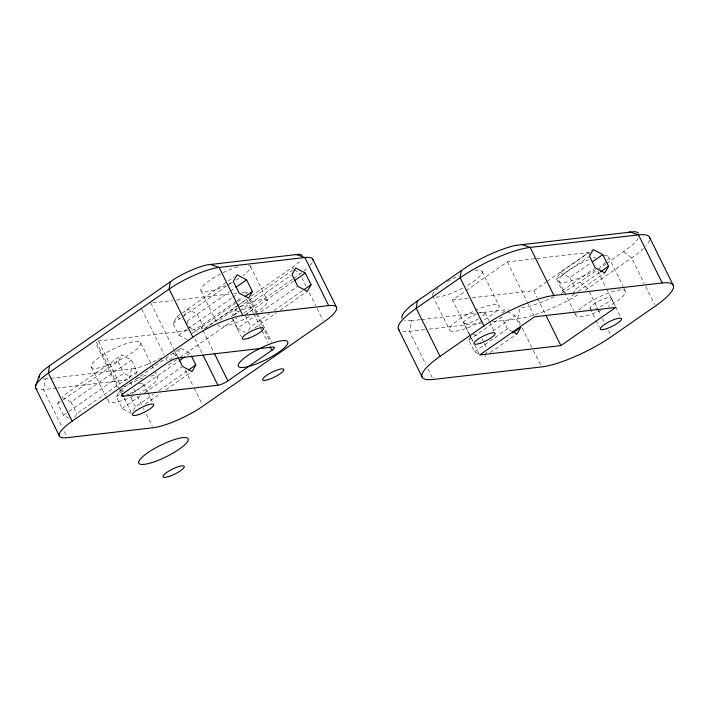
<?xml version="1.0" encoding="UTF-8"?>
<svg xmlns="http://www.w3.org/2000/svg" width="709" height="709" viewBox="0 0 709 709"><rect width="100%" height="100%" fill="white"/><g stroke="black" fill="none" stroke-linecap="round" stroke-linejoin="round"><path stroke-width="0.53" stroke-dasharray="3.54 2.66" d="M134.258 368.529L45.633 378.907L43.533 389.596L62.091 427.146M131.378 368.999L129.277 379.687L57.828 387.938M420.286 319.697L411.53 320.707L409.439 331.395L425.772 364.444M69.216 418.275L63.5 415.235L57.73 403.554L59.875 399.787M74.64 417.468L76.785 413.693L137.147 371.702L131.378 360.03L121.851 354.961L62.383 396.331M63.136 399.796L118.093 361.563L121.851 354.961M131.697 413.524L122.161 408.455L116.391 396.783L120.158 390.172L180.52 348.181L190.047 353.25L191.005 355.191M135.534 374.529L137.147 371.702M187.309 339.62L178.73 335.065L172.961 323.384L176.727 316.781L234.378 276.67M183.941 315.753L187.699 309.151L197.226 314.22L202.996 325.892L200.31 330.607M133.301 410.688L135.454 406.913L153.472 394.381M169.548 359.8L176.754 354.784L180.52 348.181M293.047 269.89L235.388 310.001L231.63 316.613L238.836 311.597M248.54 330.518L250.685 326.743L269.606 313.582M478.345 353.844L474.534 351.824L468.764 340.143L470.909 336.376M486.746 352.169L484.061 356.893L485.842 355.652M565.188 292.259L562.326 290.734L556.556 279.062L560.323 272.46L592.352 250.171M572.934 293.916L575.619 289.201L599.646 272.486M251.252 296.07L295.13 265.441A31.719 7.347 -26.3 0 0 301.245 259.529M606.727 263.464L629.654 247.211A47.787 11.078 -26.3 0 0 638.02 238.587M57.73 403.554L62.232 400.425M172.961 323.384L181.974 317.118M182.878 316.489L227.022 285.78M227.917 285.151L232.428 282.022M62.436 397.457L71.015 402.021L131.378 360.03M187.149 321.221L229.494 291.762M230.398 291.142L234.901 288.005M63.5 415.235L68.002 412.097M68.906 411.468L123.862 373.235L131.484 377.294M178.73 335.065L186.839 329.419M187.743 328.79L231.887 298.081M232.791 297.452L237.293 294.324M191.678 330.146A7.87 1.826 -26.3 0 0 200.762 325.963L236.434 301.148M237.116 300.669L241.92 297.328M192.024 333.522L243.373 297.798M204.05 328.914L236.726 306.173M237.639 305.544L246.714 299.233M205.38 328.223L246.821 299.393M116.391 396.783L120.902 393.646M239.739 310.967L291.089 275.243M180.192 357.354L236.469 318.208M243.728 313.156L292.746 279.054M293.65 278.424L300.004 274.002A39.367 9.12 -26.3 0 0 307.945 267.71M132.388 393.362L178.331 361.395M187.344 355.129L190.047 353.25M244.915 315.071L293.57 281.225M122.161 408.455L141.082 395.294M144.689 392.786L181.628 367.085M233.075 319.529L237.4 328.285L255.417 315.744M260.823 311.987L296.858 286.915M158.878 390.624L186.804 371.188M274.108 310.453L302.938 290.398M145.203 404.121L160.526 393.468M165.924 389.702L192.05 371.525M255.036 327.709L276.661 312.669M280.259 310.161L307.289 291.355M472.876 341.259L452.51 300.058L465.104 291.293M466.008 290.672L507.387 261.878L535.924 258.581M472.274 297.771L533.744 290.672L546.338 281.907M547.233 281.287L588.621 252.493L589.587 254.46M501.883 313.112L505.446 310.639M468.764 340.143L501.688 317.242L507.458 328.914L511.269 330.943M556.556 279.062L588.594 256.782M492.728 331.183L514.973 315.709L519.777 325.431M560.323 272.46L569.85 277.529L591.209 262.676M474.534 351.824L507.458 328.914M562.326 290.734L594.364 268.454M561.12 293.331A47.787 11.078 -26.3 0 0 572.907 286.693L596.872 270.315M597.767 269.695L605.832 264.085M490.291 352.559L516.985 333.983M571.862 295.804L574.529 293.951M578.083 291.47L604.786 272.903M152.843 302.849L172.588 300.563M176.532 300.111L230.833 293.836M233.793 293.491L236.753 293.154M241.689 292.578L245.633 292.126L246.484 293.845M537.023 258.457L588.621 252.493M97.966 341.02L187.796 330.642M452.51 300.058L467.878 298.285M421.376 319.573L476.085 313.254M477.175 313.13L508.902 309.461M424.753 329.623L409.439 331.395A55.116 12.771 -26.3 0 1 400.505 330.864M429.131 329.118L482.74 322.923M492.587 321.789L517.747 318.882A55.116 12.771 -26.3 0 0 578.553 294.457M56.729 388.071L43.533 389.596A39.367 9.12 -26.3 0 1 38.383 389.569M411.53 320.707L406.877 320.885A47.787 11.078 -26.3 0 1 404.343 320.424M45.633 378.907L43.214 379.049M507.352 311.65L514.973 315.709M473.47 334.045L478.238 336.58M235.388 310.001L239.199 312.031M237.4 328.285L245.022 332.335M176.727 316.781L182.443 319.821M197.332 331.484L189.711 327.425L186.822 321.585M120.158 390.172L123.012 391.696M126.822 393.725L129.685 395.241L135.454 406.913M623.743 251.624L631.648 257.97L644.268 283.503M579.847 282.164L587.752 288.51L588.497 290.008M292.099 267.656L293.686 268.924M294.474 269.562L300.004 274.002M172.961 352.914L176.913 356.086M645.757 286.507L654.664 304.533M608.464 256.791L623.007 286.223M623.495 287.207L625.435 291.124M611.309 298.09L615.182 305.933M615.669 306.917L620.517 316.728M597.829 271.13L606.071 287.81M606.558 288.793L614.8 305.464M589.241 291.514L597.776 308.787M598.148 309.532L601.117 315.54M602.597 318.545L604.086 321.549M608.535 330.562L610.768 335.073M590.118 308.53L595.454 319.325M595.932 320.3L599.327 327.168M569.85 277.529L575.619 289.201M559.029 281.163L573.572 310.586M574.051 311.57L575.992 315.487M533.744 290.672L537.138 297.541M537.617 298.516L545.381 314.211M507.387 261.878L526.778 301.121M527.266 302.096L534.045 315.833M520.353 324.137L517.747 318.882L519.848 308.193L525.75 307.148A47.787 11.078 -26.3 0 0 544.503 301.006A46.005 10.662 -26.3 0 0 552.807 297.408A47.787 11.078 -26.3 0 0 554.199 296.752M522.205 327.895L531.856 347.419M533.336 350.423L540.763 365.445M482.102 271.396L499.074 305.73A27.554 6.39 -26.3 0 1 464.342 329.011A27.554 6.39 -26.3 0 1 459.645 318.988A27.554 6.39 -26.3 0 1 499.074 305.73M484.947 312.687L488.82 320.539M489.307 321.514L494.155 331.325M482.049 338.61L483.972 342.5M484.451 343.475L486.374 347.366M474.808 345.177L479.178 354.013M476.475 313.954A11.814 2.739 -26.3 0 0 463.748 323.118L469.092 333.921M469.58 334.905L472.486 340.79M432.667 295.759L449.63 330.093M427.997 368.946L432.827 378.712M301.866 277.76L305.942 286.019M309.284 292.773L315.594 305.544M317.083 308.548L323.02 320.565M250.41 266.327L267.373 300.66M249.825 298.09L257.092 312.802M257.58 313.786L271.636 342.225M249.027 298.994L255.816 312.722M256.162 313.511L262.605 326.459M264.723 330.748L270.244 341.906M246.785 299.712L253.148 312.589M253.574 313.449L259.937 326.317M260.354 327.177L261.63 329.756M262.055 330.616L267.993 342.633M245.403 316.046L250.685 326.743M232.065 318.066L241.273 336.704M200.966 290.699L216.484 322.081M200.762 325.963L202.464 329.393M202.88 330.252L213.914 352.568M195.002 338.884L202.216 353.481M185.217 370.009L193.389 386.529M194.133 388.027L201.551 403.049M176.754 354.784L177.72 356.733M150.866 303.08L173.776 349.422M174.618 351.141L177.17 356.29M141.711 309.133L164.196 354.624M166.314 358.914L167.164 360.633M140.657 342.686A27.554 6.39 -26.3 0 1 105.925 365.968A27.554 6.39 -26.3 0 1 101.236 355.945A27.554 6.39 -26.3 0 1 140.657 342.686L151.327 364.266M151.806 365.241L154.234 370.151M154.722 371.126L157.628 377.02M143.502 383.977L147.383 391.829M147.862 392.804L152.71 402.615M130.766 382.692L131.883 384.943M133.735 388.7L135.96 393.203M137.449 396.207L141.897 405.22M143.386 408.224L144.131 409.722M146.355 414.233L152.293 426.251M118.093 361.563L123.862 373.235M98.666 341.392L120.3 385.164M122.418 389.454L123.269 391.173M96.415 342.11L118.899 387.601M119.75 389.321L121.443 392.751M124.252 398.343L131.041 412.08M117.499 387.282L95.83 343.386M119.44 391.2L120.406 393.167M91.222 367.049L105.278 395.498M105.765 396.473L108.193 401.383M71.015 402.021L76.785 413.693M64.324 431.648L66.549 436.159M649.559 240.138A55.116 12.771 -26.3 0 1 645.766 246.103M643.577 248.389A55.116 12.771 -26.3 0 1 631.648 257.97L587.752 288.51A55.116 12.771 -26.3 0 1 584.172 290.92M475.092 270.43A27.554 6.39 -26.3 0 1 467.284 285.497M462.596 288.093A27.554 6.39 -26.3 0 1 435.627 297.044M432.517 295.104A27.554 6.39 -26.3 0 1 438.357 287.801M447.485 281.659A27.554 6.39 -26.3 0 1 458.945 275.792M578.961 309.922A27.554 6.39 -26.3 0 1 619.914 289.946A27.554 6.39 -26.3 0 1 608.331 306.527M600.869 310.312A27.554 6.39 -26.3 0 1 576.195 313.44M604.29 255.506A27.554 6.39 -26.3 0 1 607.471 260.141M605.504 262.365A27.554 6.39 -26.3 0 1 599.539 267.151M595.782 269.615A27.554 6.39 -26.3 0 1 559.162 281.393A27.554 6.39 -26.3 0 1 588.7 259.751M593.548 257.943A27.554 6.39 -26.3 0 1 595.79 257.225M590.934 309.027A11.814 2.739 -26.3 0 1 599.601 300.802A11.814 2.739 -26.3 0 1 611.158 299.092A11.814 2.739 -26.3 0 1 595.551 308.344M479.514 312.873A11.814 2.739 -26.3 0 1 481.119 317.127M478.593 318.731A11.814 2.739 -26.3 0 1 463.748 323.118M312.252 262.552A39.367 9.12 -26.3 0 1 310.09 265.521M245.633 292.126A7.87 1.826 -26.3 0 1 245.996 294.395M240.794 306.642A27.554 6.39 -26.3 0 1 266.132 299.677A27.554 6.39 -26.3 0 1 256.658 312.226M249.479 316.506A27.554 6.39 -26.3 0 1 217.938 325.023M219.808 320.601A27.554 6.39 -26.3 0 1 237.444 308.326M242.593 309.842A11.814 2.739 -26.3 0 1 253.086 307.405A11.814 2.739 -26.3 0 1 246.9 313.67M236.602 318.137A11.814 2.739 -26.3 0 1 235.796 318.332M233.332 315.682A11.814 2.739 -26.3 0 1 239.394 311.464M248.496 265.166A27.554 6.39 -26.3 0 1 243.143 275.491M239.048 278.309A27.554 6.39 -26.3 0 1 235.592 280.436M232.508 282.173A27.554 6.39 -26.3 0 1 229.237 283.884M225.843 285.514A27.554 6.39 -26.3 0 1 201.595 287.889A27.554 6.39 -26.3 0 1 237.728 266.761M150.618 376.054A27.554 6.39 -26.3 0 1 140.524 392.423M133.062 396.207A27.554 6.39 -26.3 0 1 110.055 396.96M123.756 386.839A27.554 6.39 -26.3 0 1 125.289 385.98M128.524 384.251A27.554 6.39 -26.3 0 1 142.713 378.163M138.955 383.906A11.814 2.739 -26.3 0 1 141.685 386.875A11.814 2.739 -26.3 0 1 126.858 394.488M176.727 359.711A39.367 9.12 -26.3 0 1 167.599 365.197M146.098 375.15A39.367 9.12 -26.3 0 1 136.553 378.234M161.599 357.646A31.719 7.347 -26.3 0 1 151.956 362.441A30.664 7.108 -26.3 0 1 147.809 364.213M147.694 364.258A31.719 7.347 -26.3 0 1 134.143 368.583"/><path stroke-width="1.06" d="M302.149 255.577A31.719 7.347 -26.3 0 0 298.409 254.327L207.374 264.847A31.719 7.347 -26.3 0 0 193.814 269.172A30.664 7.108 -26.3 0 0 189.675 270.935A31.719 7.347 -26.3 0 0 173.67 279.47L49.533 365.72L48.407 373.111A39.367 9.12 -26.3 0 0 37.16 389.214M170.249 281.739L169.132 289.121L192.892 337.192L72.167 421.173A39.367 9.12 -26.3 0 0 67.293 437.657L153.038 427.749A39.367 9.12 -26.3 0 0 203.04 406.053L323.765 322.063A39.367 9.12 -26.3 0 0 328.639 305.588L304.879 257.518L295.999 254.469M638.454 233.084A47.787 11.078 -26.3 0 0 634.245 231.666L515.372 245.403A47.787 11.078 -26.3 0 0 496.628 251.544A46.005 10.662 -26.3 0 0 488.324 255.143A47.787 11.078 -26.3 0 0 468.224 265.866L417.379 300.935L416.263 308.318A55.116 12.771 -26.3 0 0 399.22 330.084M461.284 270.395L460.159 277.777L483.919 325.848L440.014 356.388A55.116 12.771 -26.3 0 0 433.199 379.457L541.508 366.943A55.116 12.771 -26.3 0 0 611.504 336.571L655.408 306.031A55.116 12.771 -26.3 0 0 662.233 282.962L638.472 234.892L629.592 231.843M35.618 385.847L39.287 375.912M191.483 356.166L195.817 364.922L192.05 371.525L182.523 366.456L178.198 357.699M252.386 291.532L248.62 298.134L239.093 293.065L233.323 281.393L237.081 274.791L246.617 279.86L252.386 291.532L245.172 296.548M311.047 284.752L307.289 291.355L297.762 286.285L291.993 274.613L295.75 268.011L305.278 273.08L311.047 284.752L303.842 289.768M608.544 266.3L604.786 272.903L595.25 267.834L589.48 256.162L593.247 249.55L602.774 254.62L608.544 266.3L600.532 271.866M411.468 305.34L417.379 300.935M49.533 365.72L46.493 367.944A31.719 7.347 -26.3 0 0 39.722 374.893M235.805 287.375L246.617 279.86M179.235 360.775L184.641 357.008M294.474 280.604L305.278 273.08M188.603 369.938L195.817 364.922M227.908 380.893L271.813 350.352A7.87 1.826 -26.3 0 0 272.788 347.055L178.012 358.01A7.87 1.826 -26.3 0 0 168.015 362.343L124.119 392.892A7.87 1.826 -26.3 0 0 123.144 396.18L217.911 385.235A7.87 1.826 -26.3 0 0 227.908 380.893L214.34 353.428M592.095 262.055L602.774 254.62M512.731 332.946L520.743 327.381L516.985 333.983L512.217 331.449M560.89 345.602L615.766 307.431L534.533 316.817L479.656 354.987L560.89 345.602L545.859 315.195M192.892 337.192A39.367 9.12 -26.3 0 1 242.886 315.496L328.639 305.588M483.919 325.848A55.116 12.771 -26.3 0 1 553.924 295.476L662.233 282.962M521.283 244.357L530.164 247.406L638.472 234.892A55.116 12.771 -26.3 0 1 649.798 238.57M210.254 264.377L219.134 267.426L304.879 257.518A39.367 9.12 -26.3 0 1 312.961 260.141M649.497 237.249L673.258 285.319M553.924 295.476L530.164 247.406A55.116 12.771 -26.3 0 0 460.159 277.777L416.263 308.318L440.014 356.388M398.414 329.038L422.174 377.099M312.758 259.202L336.509 307.272M270.111 346.923L271.813 350.352M242.886 315.496L219.134 267.426A39.367 9.12 -26.3 0 0 169.132 289.121L48.407 373.111L72.167 421.173M203.066 355.191L217.911 385.235M121.868 393.61L123.144 396.18M35.663 387.903L59.414 435.973M401.888 318.066A47.787 11.078 -26.3 0 1 401.835 317.49A46.005 10.662 -26.3 0 1 402.632 314.761M402.677 314.654A47.787 11.078 -26.3 0 1 411.504 305.242M39.314 377.489A31.719 7.347 -26.3 0 1 39.199 376.346A30.664 7.108 -26.3 0 1 39.695 374.937M606.603 328.666A11.814 2.739 -26.3 0 0 621.483 318.687A11.814 2.739 -26.3 0 0 604.591 324.376A11.814 2.739 -26.3 0 0 606.603 328.666M480.241 343.262A11.814 2.739 -26.3 0 0 495.13 333.292A11.814 2.739 -26.3 0 0 478.229 338.973A11.814 2.739 -26.3 0 0 480.241 343.262M168.733 476.554A11.814 2.739 -26.3 0 0 184.278 466.54A11.814 2.739 -26.3 0 0 167.891 471.689A11.814 2.739 -26.3 0 0 168.733 476.554M152.01 462.56A27.554 6.39 -26.3 0 0 188.293 439.208A27.554 6.39 -26.3 0 0 150.051 451.225A27.554 6.39 -26.3 0 0 152.01 462.56M268.294 379.599A11.814 2.739 -26.3 0 0 283.848 369.593A11.814 2.739 -26.3 0 0 267.453 374.742A11.814 2.739 -26.3 0 0 268.294 379.599M251.58 365.605A27.554 6.39 -26.3 0 0 287.863 342.252A27.554 6.39 -26.3 0 0 249.612 354.27A27.554 6.39 -26.3 0 0 251.58 365.605M248.549 338.202A11.814 2.739 -26.3 0 0 263.429 328.223A11.814 2.739 -26.3 0 0 246.537 333.912A11.814 2.739 -26.3 0 0 248.549 338.202M138.796 414.552A11.814 2.739 -26.3 0 0 153.685 404.573A11.814 2.739 -26.3 0 0 136.784 410.263A11.814 2.739 -26.3 0 0 138.796 414.552"/></g></svg>
